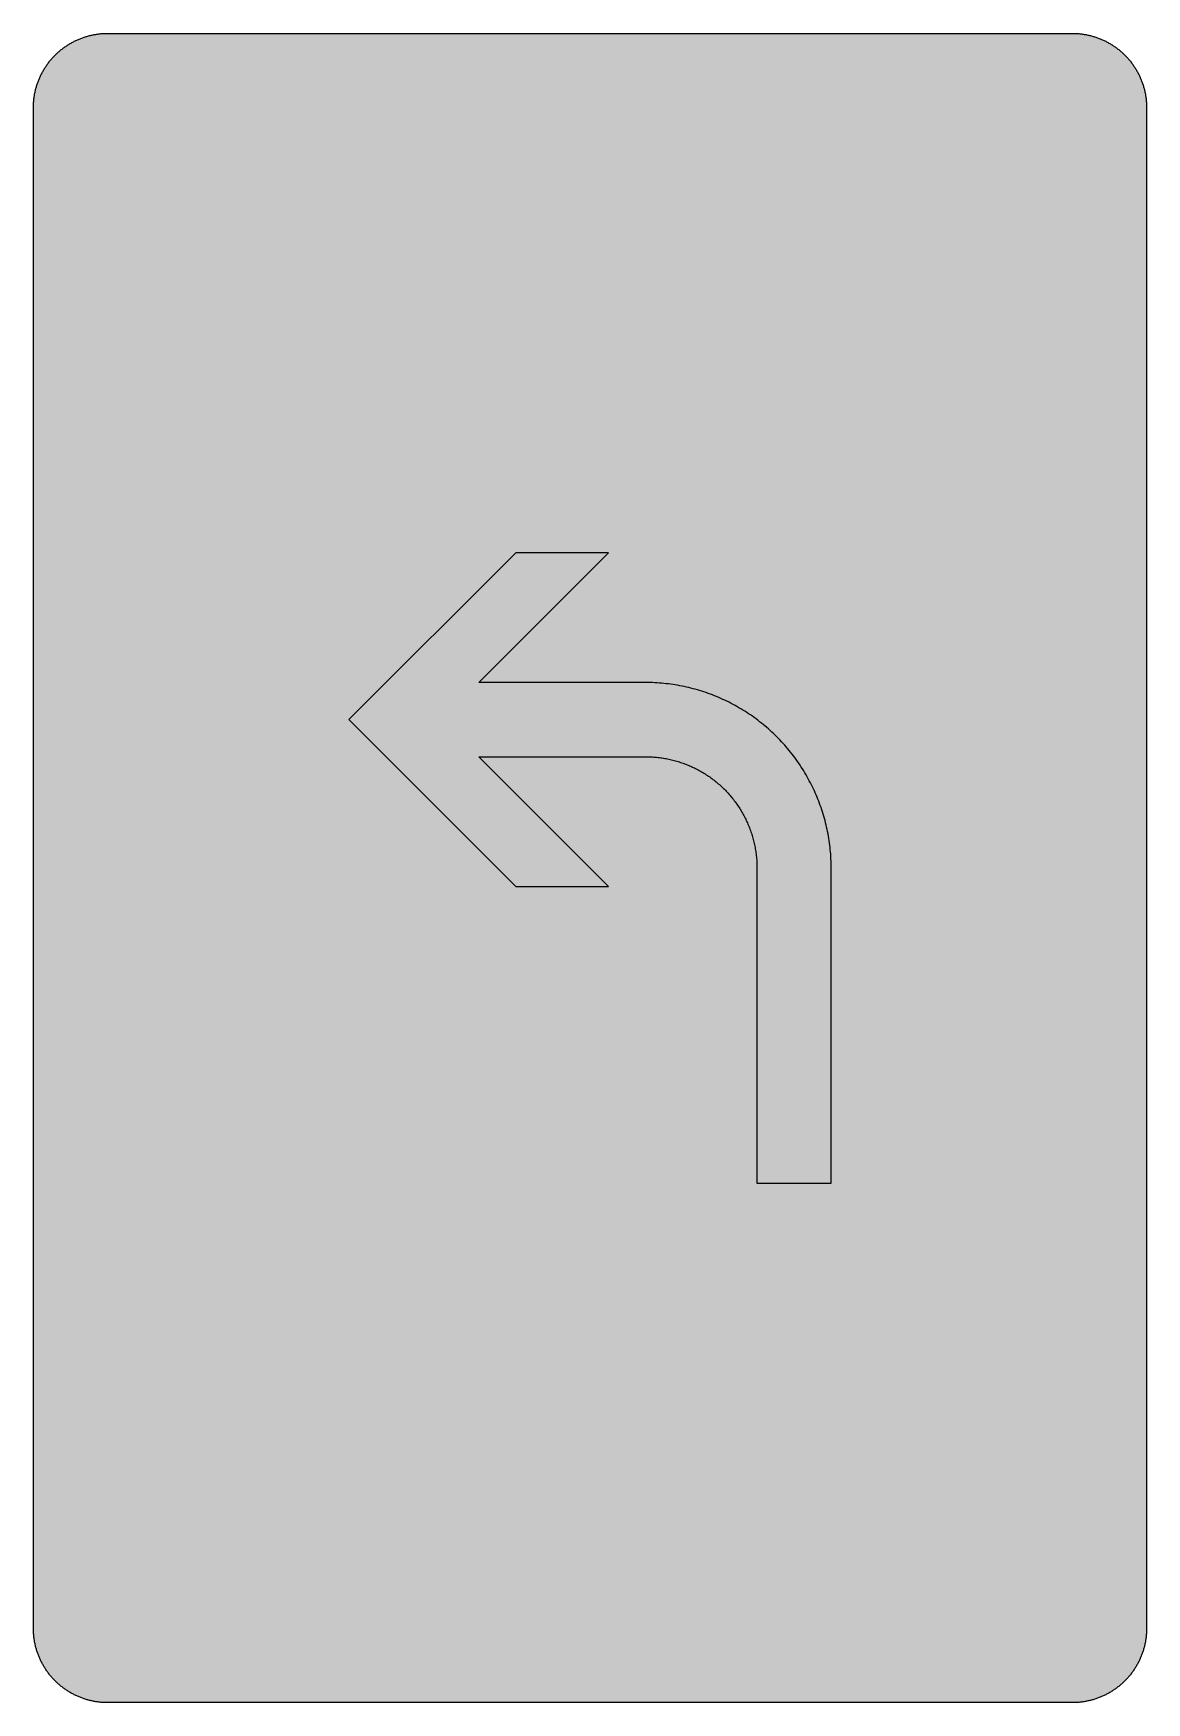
# Model space of a CAD drawing. Header units: millimetres. Extents: x 0 to 212, y 0 to 318.
import ezdxf

# ---------------------------------------------------------------- set-up
doc = ezdxf.new("R2010")
doc.units = ezdxf.units.MM

msp = doc.modelspace()

# ---------------------------------------------------------------- hatches: boundary and pattern name
for color, points in [(40, [(14.1633, 0.0536), (13.9878, 0.0533), (13.8125, 0.0559), (13.6373, 0.061), (13.462, 0.0686), (13.2893, 0.0787), (13.114, 0.0914), (12.9413, 0.1041), (12.7686, 0.1219), (12.5959, 0.1397), (12.4231, 0.16), (12.2504, 0.1829), (12.0777, 0.2057), (11.9075, 0.2337), (11.7373, 0.2616), (11.5672, 0.2921), (11.397, 0.3251), (11.2268, 0.3607), (11.0592, 0.3988), (10.8915, 0.4369), (10.7239, 0.4775), (10.5562, 0.5207), (10.3886, 0.5664), (10.2235, 0.6121), (10.0584, 0.6629), (9.8933, 0.7137), (9.7307, 0.7671), (9.5682, 0.8204), (9.4056, 0.8788), (9.2431, 0.9373), (9.083, 0.9982), (8.923, 1.0617), (8.763, 1.1252), (8.6055, 1.1938), (8.4455, 1.2624), (8.2906, 1.331), (8.1331, 1.4046), (7.9781, 1.4783), (7.8232, 1.5545), (7.6708, 1.6332), (7.5184, 1.7145), (7.366, 1.7958), (7.2161, 1.8796), (7.0663, 1.966), (6.919, 2.0523), (6.7716, 2.1438), (6.6243, 2.2352), (6.4795, 2.3266), (6.3348, 2.4232), (6.19, 2.5197), (6.0477, 2.6187), (5.908, 2.7178), (5.7683, 2.8194), (5.6286, 2.9235), (5.4915, 3.0302), (5.3543, 3.1369), (5.2197, 3.2461), (5.0851, 3.3579), (4.953, 3.4722), (4.8209, 3.5865), (4.6914, 3.7033), (4.5644, 3.8202), (4.4348, 3.9395), (4.3104, 4.0615), (4.1859, 4.1859), (4.0615, 4.3104), (3.9395, 4.4348), (3.8202, 4.5618), (3.7033, 4.6914), (3.5865, 4.8209), (3.4722, 4.953), (3.3579, 5.0851), (3.2487, 5.2197), (3.1369, 5.3543), (3.0302, 5.4915), (2.9235, 5.6286), (2.8194, 5.7683), (2.7178, 5.908), (2.6187, 6.0477), (2.5197, 6.19), (2.4232, 6.3348), (2.3266, 6.477), (2.2352, 6.6243), (2.1438, 6.7691), (2.0523, 6.9164), (1.966, 7.0663), (1.8796, 7.2161), (1.7958, 7.366), (1.7145, 7.5184), (1.6332, 7.6708), (1.5545, 7.8232), (1.4783, 7.9781), (1.4046, 8.1331), (1.331, 8.2906), (1.2598, 8.4455), (1.1913, 8.603), (1.1252, 8.763), (1.0592, 8.923), (0.9982, 9.083), (0.9373, 9.2431), (0.8763, 9.4056), (0.8204, 9.5682), (0.7645, 9.7307), (0.7112, 9.8933), (0.6604, 10.0584), (0.6121, 10.2235), (0.5639, 10.3911), (0.5207, 10.5562), (0.4775, 10.7239), (0.4343, 10.8915), (0.3962, 11.0592), (0.3607, 11.2268), (0.3251, 11.397), (0.2921, 11.5672), (0.2616, 11.7373), (0.2311, 11.9075), (0.2057, 12.0802), (0.1803, 12.2504), (0.1575, 12.4231), (0.1372, 12.5959), (0.1194, 12.7686), (0.1041, 12.9413), (0.0889, 13.1166), (0.0787, 13.2893), (0.0686, 13.4645), (0.061, 13.6373), (0.0559, 13.8125), (0.0508, 13.9878), (0.0508, 14.163), (0.0522, 303.4425), (0.0508, 303.6164), (0.0559, 303.7916), (0.061, 303.9669), (0.0686, 304.1396), (0.0787, 304.3149), (0.0889, 304.4876), (0.1041, 304.6628), (0.1194, 304.8356), (0.1372, 305.0083), (0.1575, 305.181), (0.1803, 305.3537), (0.2057, 305.5239), (0.2311, 305.6966), (0.2616, 305.8668), (0.2921, 306.037), (0.3251, 306.2072), (0.3607, 306.3748), (0.3962, 306.545), (0.4343, 306.7126), (0.4775, 306.8803), (0.5207, 307.0479), (0.5639, 307.213), (0.6121, 307.3781), (0.6604, 307.5432), (0.7112, 307.7083), (0.7645, 307.8734), (0.8204, 308.036), (0.8763, 308.1985), (0.9373, 308.3611), (0.9982, 308.5211), (1.0592, 308.6811), (1.1252, 308.8411), (1.1913, 308.9986), (1.2598, 309.1561), (1.331, 309.3136), (1.4046, 309.4685), (1.4783, 309.626), (1.5545, 309.7784), (1.6332, 309.9333), (1.7145, 310.0857), (1.7958, 310.2356), (1.8796, 310.388), (1.966, 310.5379), (2.0523, 310.6852), (2.1438, 310.8325), (2.2352, 310.9798), (2.3266, 311.1246), (2.4232, 311.2694), (2.5197, 311.4116), (2.6187, 311.5539), (2.7178, 311.6961), (2.8194, 311.8358), (2.9235, 311.9755), (3.0302, 312.1127), (3.1369, 312.2473), (3.2487, 312.3844), (3.3579, 312.5165), (3.4722, 312.6486), (3.5865, 312.7807), (3.7033, 312.9102), (3.8202, 313.0398), (3.9395, 313.1668), (4.0615, 313.2938), (4.1859, 313.4182), (4.3104, 313.5401), (4.4348, 313.6621), (4.5644, 313.784), (4.6914, 313.9008), (4.8209, 314.0177), (4.953, 314.132), (5.0851, 314.2437), (5.2197, 314.3555), (5.3543, 314.4647), (5.4915, 314.5739), (5.6286, 314.6781), (5.7683, 314.7822), (5.908, 314.8838), (6.0477, 314.9854), (6.19, 315.0845), (6.3348, 315.181), (6.4795, 315.275), (6.6243, 315.3689), (6.7716, 315.4604), (6.919, 315.5493), (7.0663, 315.6382), (7.2161, 315.7245), (7.366, 315.8084), (7.5184, 315.8896), (7.6708, 315.9709), (7.8232, 316.0471), (7.9781, 316.1233), (8.1331, 316.1995), (8.2906, 316.2706), (8.4455, 316.3418), (8.6055, 316.4103), (8.763, 316.4789), (8.923, 316.5424), (9.083, 316.6059), (9.2431, 316.6669), (9.4056, 316.7253), (9.5682, 316.7837), (9.7307, 316.8371), (9.8933, 316.8904), (10.0584, 316.9412), (10.2235, 316.992), (10.3886, 317.0377), (10.5562, 317.0834), (10.7239, 317.1266), (10.8915, 317.1673), (11.0592, 317.2079), (11.2268, 317.2435), (11.397, 317.279), (11.5672, 317.312), (11.7373, 317.3425), (11.9075, 317.3705), (12.0777, 317.3984), (12.2504, 317.4213), (12.4231, 317.4441), (12.5959, 317.4644), (12.7686, 317.4822), (12.9413, 317.5), (13.114, 317.5127), (13.2893, 317.5254), (13.462, 317.5356), (13.6373, 317.5432), (13.8125, 317.5483), (13.9878, 317.5508), (14.163, 317.5533), (197.6078, 317.5536), (197.7822, 317.5508), (197.9574, 317.5483), (198.1327, 317.5432), (198.3054, 317.5356), (198.4807, 317.5254), (198.6534, 317.5127), (198.8287, 317.5), (199.0014, 317.4822), (199.1741, 317.4644), (199.3468, 317.4441), (199.5195, 317.4213), (199.6897, 317.3984), (199.8624, 317.3705), (200.0326, 317.3425), (200.2028, 317.312), (200.373, 317.279), (200.5432, 317.2435), (200.7108, 317.2079), (200.8784, 317.1673), (201.0461, 317.1266), (201.2137, 317.0834), (201.3788, 317.0377), (201.5465, 316.992), (201.7116, 316.9412), (201.8767, 316.8904), (202.0392, 316.8371), (202.2018, 316.7837), (202.3643, 316.7253), (202.5269, 316.6669), (202.6869, 316.6059), (202.8469, 316.5424), (203.007, 316.4789), (203.167, 316.4103), (203.3245, 316.3418), (203.4794, 316.2706), (203.6369, 316.1995), (203.7918, 316.1233), (203.9468, 316.0471), (204.0992, 315.9709), (204.2516, 315.8896), (204.404, 315.8084), (204.5538, 315.7245), (204.7037, 315.6382), (204.8535, 315.5493), (205.0009, 315.4604), (205.1456, 315.3689), (205.293, 315.275), (205.4352, 315.181), (205.58, 315.0845), (205.7222, 314.9854), (205.8619, 314.8838), (206.0016, 314.7822), (206.1413, 314.6781), (206.2785, 314.5739), (206.4156, 314.4647), (206.5503, 314.3555), (206.6849, 314.2437), (206.817, 314.132), (206.949, 314.0177), (207.0786, 313.9008), (207.2081, 313.784), (207.3351, 313.6621), (207.4596, 313.5401), (207.584, 313.4182), (207.7085, 313.2938), (207.8304, 313.1668), (207.9498, 313.0398), (208.0666, 312.9102), (208.1835, 312.7807), (208.2978, 312.6486), (208.4121, 312.5165), (208.5238, 312.3844), (208.6331, 312.2473), (208.7397, 312.1127), (208.8464, 311.9755), (208.9506, 311.8358), (209.0522, 311.6961), (209.1512, 311.5539), (209.2503, 311.4116), (209.3468, 311.2694), (209.4433, 311.1246), (209.5348, 310.9798), (209.6262, 310.8325), (209.7176, 310.6852), (209.804, 310.5379), (209.8904, 310.388), (209.9742, 310.2356), (210.0555, 310.0857), (210.1367, 309.9333), (210.2155, 309.7784), (210.2917, 309.626), (210.3653, 309.4685), (210.439, 309.3136), (210.5076, 309.1561), (210.5762, 308.9986), (210.6447, 308.8411), (210.7082, 308.6811), (210.7717, 308.5211), (210.8327, 308.3611), (210.8911, 308.1985), (210.9495, 308.036), (211.0029, 307.8734), (211.0562, 307.7083), (211.107, 307.5432), (211.1578, 307.3781), (211.2035, 307.213), (211.2493, 307.0479), (211.2924, 306.8803), (211.3331, 306.7126), (211.3712, 306.545), (211.4093, 306.3748), (211.4448, 306.2072), (211.4779, 306.037), (211.5083, 305.8668), (211.5363, 305.6966), (211.5642, 305.5239), (211.5871, 305.3537), (211.6099, 305.181), (211.6303, 305.0083), (211.648, 304.8356), (211.6658, 304.6628), (211.6785, 304.4876), (211.6912, 304.3149), (211.7014, 304.1396), (211.709, 303.9669), (211.7141, 303.7916), (211.7166, 303.6164), (211.7166, 303.4411), (211.7189, 14.1647), (211.7166, 13.9878), (211.7141, 13.8125), (211.709, 13.6373), (211.7014, 13.4645), (211.6912, 13.2893), (211.6785, 13.1166), (211.6658, 12.9413), (211.648, 12.7686), (211.6303, 12.5959), (211.6099, 12.4231), (211.5871, 12.2504), (211.5642, 12.0802), (211.5363, 11.9075), (211.5083, 11.7373), (211.4779, 11.5672), (211.4448, 11.397), (211.4093, 11.2268), (211.3712, 11.0592), (211.3331, 10.8915), (211.2924, 10.7239), (211.2493, 10.5562), (211.2035, 10.3911), (211.1578, 10.2235), (211.107, 10.0584), (211.0562, 9.8933), (211.0029, 9.7307), (210.9495, 9.5682), (210.8911, 9.4056), (210.8327, 9.2431), (210.7717, 9.083), (210.7082, 8.923), (210.6447, 8.763), (210.5762, 8.603), (210.5076, 8.4455), (210.439, 8.2906), (210.3653, 8.1331), (210.2917, 7.9781), (210.2155, 7.8232), (210.1367, 7.6708), (210.0555, 7.5184), (209.9742, 7.366), (209.8904, 7.2161), (209.804, 7.0663), (209.7176, 6.9164), (209.6262, 6.7691), (209.5348, 6.6243), (209.4433, 6.477), (209.3468, 6.3348), (209.2503, 6.19), (209.1512, 6.0477), (209.0522, 5.908), (208.9506, 5.7683), (208.8464, 5.6286), (208.7397, 5.4915), (208.6331, 5.3543), (208.5238, 5.2197), (208.4121, 5.0851), (208.2978, 4.953), (208.1835, 4.8209), (208.0666, 4.6914), (207.9498, 4.5618), (207.8304, 4.4348), (207.7085, 4.3104), (207.584, 4.1859), (207.4596, 4.0615), (207.3351, 3.9395), (207.2081, 3.8202), (207.0786, 3.7033), (206.949, 3.5865), (206.817, 3.4722), (206.6849, 3.3579), (206.5503, 3.2461), (206.4156, 3.1369), (206.2785, 3.0302), (206.1413, 2.9235), (206.0016, 2.8194), (205.8619, 2.7178), (205.7222, 2.6187), (205.58, 2.5197), (205.4352, 2.4232), (205.293, 2.3266), (205.1456, 2.2352), (205.0009, 2.1438), (204.8535, 2.0523), (204.7037, 1.966), (204.5538, 1.8796), (204.404, 1.7958), (204.2516, 1.7145), (204.0992, 1.6332), (203.9468, 1.5545), (203.7918, 1.4783), (203.6369, 1.4046), (203.4794, 1.331), (203.3245, 1.2624), (203.167, 1.1938), (203.007, 1.1252), (202.8469, 1.0617), (202.6869, 0.9982), (202.5269, 0.9373), (202.3643, 0.8788), (202.2018, 0.8204), (202.0392, 0.7671), (201.8767, 0.7137), (201.7116, 0.6629), (201.5465, 0.6121), (201.3788, 0.5664), (201.2137, 0.5207), (201.0461, 0.4775), (200.8784, 0.4369), (200.7108, 0.3988), (200.5432, 0.3607), (200.373, 0.3251), (200.2028, 0.2921), (200.0326, 0.2616), (199.8624, 0.2337), (199.6897, 0.2057), (199.5195, 0.1829), (199.3468, 0.16), (199.1741, 0.1397), (199.0014, 0.1219), (198.8287, 0.1041), (198.6534, 0.0914), (198.4807, 0.0787), (198.3054, 0.0686), (198.1327, 0.061), (197.9574, 0.0559), (197.7822, 0.0533), (197.6069, 0.0533)]), (59, [(151.7467, 98.8314), (151.7467, 158.8036), (151.7421, 159.2402), (151.7345, 159.6771), (151.7218, 160.114), (151.7015, 160.5509), (151.6786, 160.9877), (151.6482, 161.4221), (151.6126, 161.8564), (151.572, 162.2882), (151.5262, 162.72), (151.4754, 163.1518), (151.4196, 163.5811), (151.3586, 164.0103), (151.2926, 164.4396), (151.2214, 164.8663), (151.1427, 165.293), (151.0614, 165.7172), (150.9751, 166.1389), (150.8811, 166.5605), (150.7846, 166.9821), (150.6804, 167.4012), (150.5737, 167.8178), (150.462, 168.2344), (150.3426, 168.6484), (150.2207, 169.0624), (150.0937, 169.4739), (149.9591, 169.8828), (149.8219, 170.2918), (149.6797, 170.6956), (149.5323, 171.102), (149.3799, 171.5033), (149.2225, 171.9047), (149.0599, 172.3034), (148.8923, 172.6997), (148.7221, 173.0934), (148.5443, 173.4845), (148.3639, 173.8757), (148.176, 174.2643), (147.9855, 174.6504), (147.7899, 175.0339), (147.5892, 175.4149), (147.3835, 175.7934), (147.1752, 176.1693), (146.9593, 176.5427), (146.7409, 176.9135), (146.5174, 177.2844), (146.2888, 177.6501), (146.0551, 178.0134), (145.8189, 178.374), (145.5776, 178.7322), (145.3286, 179.0878), (145.0797, 179.4408), (144.8232, 179.7914), (144.5641, 180.1368), (144.2974, 180.4822), (144.0307, 180.8226), (143.7564, 181.1604), (143.4795, 181.4957), (143.1976, 181.8259), (142.9106, 182.1536), (142.6185, 182.4787), (142.3238, 182.8013), (142.0241, 183.1213), (141.7218, 183.4363), (141.412, 183.7461), (141.1021, 184.056), (140.7846, 184.3583), (140.4671, 184.658), (140.1445, 184.9526), (139.8194, 185.2447), (139.4917, 185.5318), (139.159, 185.8137), (138.8262, 186.0906), (138.4884, 186.3649), (138.1455, 186.6316), (137.8026, 186.8983), (137.4546, 187.1574), (137.1067, 187.4139), (136.7536, 187.6628), (136.398, 187.9092), (136.0399, 188.153), (135.6792, 188.3893), (135.316, 188.6229), (134.9502, 188.8515), (134.5794, 189.0751), (134.2085, 189.2935), (133.8351, 189.5094), (133.4592, 189.7177), (133.0808, 189.9234), (132.6998, 190.1241), (132.3162, 190.3197), (131.9301, 190.5102), (131.5415, 190.6981), (131.1504, 190.8785), (130.7592, 191.0563), (130.3655, 191.2264), (129.9693, 191.3941), (129.5705, 191.5566), (129.1692, 191.7141), (128.7678, 191.8665), (128.3614, 192.0138), (127.9576, 192.1561), (127.5486, 192.2932), (127.1397, 192.4279), (126.7282, 192.5549), (126.3142, 192.6768), (125.9002, 192.7962), (125.4836, 192.9079), (125.0671, 193.0146), (124.648, 193.1187), (124.2263, 193.2153), (123.8047, 193.3092), (123.383, 193.3956), (122.9589, 193.4769), (122.5321, 193.5556), (122.1054, 193.6267), (121.6762, 193.6928), (121.2494, 193.7537), (120.8176, 193.8122), (120.3858, 193.863), (119.954, 193.9087), (119.5222, 193.9468), (119.0879, 193.9823), (118.6536, 194.0128), (118.2167, 194.0357), (117.7798, 194.056), (117.3429, 194.0687), (116.906, 194.0763), (116.4666, 194.0789), (84.7189, 194.0814), (109.4133, 218.7758), (91.7744, 218.7758), (60.0244, 187.0258), (91.7744, 155.2758), (109.4133, 155.2758), (84.7189, 179.9703), (116.4689, 179.9703), (116.7308, 179.9666), (116.9924, 179.9615), (117.2566, 179.9539), (117.5182, 179.9438), (117.7798, 179.9285), (118.0389, 179.9107), (118.3005, 179.8904), (118.5596, 179.865), (118.8187, 179.8371), (119.0777, 179.8066), (119.3368, 179.7736), (119.5934, 179.738), (119.8499, 179.6974), (120.1064, 179.6542), (120.363, 179.6085), (120.617, 179.5577), (120.871, 179.5069), (121.125, 179.451), (121.3764, 179.3926), (121.6279, 179.3316), (121.8768, 179.2656), (122.1283, 179.197), (122.3772, 179.1284), (122.6236, 179.0548), (122.87, 178.976), (123.1163, 178.8973), (123.3602, 178.8135), (123.604, 178.7296), (123.8479, 178.6407), (124.0892, 178.5493), (124.3305, 178.4553), (124.5692, 178.3563), (124.8054, 178.2572), (125.0442, 178.1531), (125.2779, 178.0489), (125.5116, 177.9397), (125.7452, 177.8279), (125.9764, 177.7136), (126.2075, 177.5943), (126.4361, 177.4749), (126.6622, 177.3504), (126.8882, 177.226), (127.1143, 177.0964), (127.3353, 176.9643), (127.5563, 176.8323), (127.7772, 176.6951), (127.9957, 176.5554), (128.2116, 176.4132), (128.4275, 176.2658), (128.6408, 176.1185), (128.8517, 175.9687), (129.0625, 175.8137), (129.2708, 175.6588), (129.4765, 175.5013), (129.6797, 175.3387), (129.8829, 175.1736), (130.0836, 175.0085), (130.2842, 174.8384), (130.4798, 174.6682), (130.6754, 174.4929), (130.8684, 174.3151), (131.0589, 174.1348), (131.2494, 173.9544), (131.4348, 173.769), (131.6203, 173.5811), (131.8031, 173.3931), (131.9835, 173.2026), (132.1587, 173.007), (132.334, 172.814), (132.5067, 172.6159), (132.6744, 172.4177), (132.842, 172.2171), (133.0046, 172.0139), (133.1671, 171.8081), (133.3246, 171.6024), (133.4821, 171.3941), (133.6345, 171.1858), (133.7869, 170.9725), (133.9342, 170.7591), (134.079, 170.5458), (134.2212, 170.3273), (134.3609, 170.1089), (134.4981, 169.8904), (134.6327, 169.6695), (134.7648, 169.4459), (134.8918, 169.2224), (135.0188, 168.9964), (135.1407, 168.7678), (135.2626, 168.5392), (135.3795, 168.3106), (135.4938, 168.0794), (135.6055, 167.8457), (135.7147, 167.6121), (135.8189, 167.3758), (135.923, 167.1396), (136.0246, 166.9009), (136.1211, 166.6621), (136.2151, 166.4233), (136.3066, 166.182), (136.3955, 165.9382), (136.4818, 165.6944), (136.5631, 165.4505), (136.6418, 165.2041), (136.7206, 164.9578), (136.7942, 164.7088), (136.8628, 164.4599), (136.9314, 164.211), (136.9949, 163.9621), (137.0584, 163.7106), (137.1168, 163.4566), (137.1727, 163.2052), (137.2235, 162.9512), (137.2743, 162.6946), (137.32, 162.4406), (137.3632, 162.1841), (137.4013, 161.9275), (137.4394, 161.671), (137.4724, 161.4119), (137.5029, 161.1528), (137.5308, 160.8938), (137.5537, 160.6347), (137.5766, 160.3731), (137.5943, 160.114), (137.607, 159.8524), (137.6197, 159.5907), (137.6274, 159.3266), (137.6324, 159.065), (137.635, 158.8033), (137.6355, 98.8314)])]:
    msp.add_hatch(color=color).paths.add_polyline_path(points)
h = msp.add_hatch(color=59)
h.paths.add_polyline_path([(14.1633, 3.5814), (13.8887, 3.5839), (13.6169, 3.5941), (13.3477, 3.6119), (13.081, 3.6347), (12.8143, 3.6652), (12.5501, 3.7008), (12.2885, 3.7465), (12.0294, 3.7948), (11.7729, 3.8506), (11.5164, 3.9141), (11.2649, 3.9827), (11.016, 4.0564), (10.7671, 4.1351), (10.5232, 4.2215), (10.2819, 4.3129), (10.0432, 4.412), (9.8069, 4.5161), (9.5733, 4.6228), (9.3447, 4.7371), (9.1186, 4.8565), (8.8951, 4.9809), (8.6741, 5.113), (8.4582, 5.2476), (8.2448, 5.3873), (8.0366, 5.5321), (7.8308, 5.682), (7.6276, 5.8369), (7.4295, 5.9969), (7.2365, 6.1595), (7.046, 6.3297), (6.8605, 6.5024), (6.6777, 6.6802), (6.5024, 6.8605), (6.3271, 7.046), (6.1595, 7.2365), (5.9969, 7.432), (5.8369, 7.6302), (5.682, 7.8308), (5.5321, 8.0366), (5.3873, 8.2448), (5.2451, 8.4582), (5.1105, 8.6741), (4.9809, 8.8951), (4.8565, 9.1186), (4.7371, 9.3447), (4.6228, 9.5758), (4.5136, 9.8069), (4.4094, 10.0432), (4.3129, 10.2819), (4.2215, 10.5232), (4.1351, 10.7696), (4.0538, 11.016), (3.9802, 11.2649), (3.9116, 11.5189), (3.8506, 11.7729), (3.7948, 12.0294), (3.744, 12.2911), (3.7008, 12.5527), (3.6627, 12.8143), (3.6322, 13.081), (3.6093, 13.3502), (3.5916, 13.6195), (3.5814, 13.8913), (3.5789, 14.163), (3.58, 303.4425), (3.5814, 303.7154), (3.5916, 303.9847), (3.6093, 304.2564), (3.6322, 304.5231), (3.6627, 304.7898), (3.7008, 305.054), (3.744, 305.3156), (3.7948, 305.5747), (3.8506, 305.8312), (3.9116, 306.0852), (3.9802, 306.3392), (4.0538, 306.5882), (4.1351, 306.8345), (4.2215, 307.0809), (4.3129, 307.3222), (4.4094, 307.561), (4.5136, 307.7972), (4.6228, 308.0283), (4.7371, 308.2595), (4.8565, 308.4855), (4.9809, 308.7091), (5.1105, 308.9275), (5.2451, 309.1459), (5.3873, 309.3593), (5.5321, 309.5676), (5.682, 309.7733), (5.8369, 309.974), (5.9969, 310.1721), (6.1595, 310.3677), (6.3271, 310.5556), (6.5024, 310.7436), (6.6777, 310.9239), (6.8605, 311.1017), (7.046, 311.2745), (7.2365, 311.4446), (7.4295, 311.6072), (7.6276, 311.7672), (7.8308, 311.9222), (8.0366, 312.072), (8.2448, 312.2168), (8.4582, 312.3565), (8.6741, 312.4911), (8.8951, 312.6232), (9.1186, 312.7477), (9.3447, 312.867), (9.5733, 312.9813), (9.8069, 313.0906), (10.0432, 313.1922), (10.2819, 313.2912), (10.5232, 313.3827), (10.7671, 313.469), (11.016, 313.5478), (11.2649, 313.624), (11.5164, 313.6925), (11.7729, 313.7535), (12.0294, 313.8094), (12.2885, 313.8602), (12.5501, 313.9034), (12.8143, 313.9389), (13.081, 313.9694), (13.3477, 313.9948), (13.6169, 314.01), (13.8887, 314.0202), (14.163, 314.0253), (197.6078, 314.0258), (197.8787, 314.0202), (198.1505, 314.01), (198.4197, 313.9948), (198.689, 313.9694), (198.9557, 313.9389), (199.2173, 313.9034), (199.4789, 313.8602), (199.7405, 313.8094), (199.9971, 313.7535), (200.2511, 313.6925), (200.5051, 313.624), (200.754, 313.5478), (201.0004, 313.469), (201.2467, 313.3827), (201.488, 313.2912), (201.7268, 313.1922), (201.963, 313.0906), (202.1942, 312.9813), (202.4253, 312.867), (202.6514, 312.7477), (202.8749, 312.6232), (203.0959, 312.4911), (203.3118, 312.3565), (203.5251, 312.2168), (203.7334, 312.072), (203.9391, 311.9222), (204.1398, 311.7672), (204.3379, 311.6072), (204.5335, 311.4446), (204.724, 311.2745), (204.9094, 311.1017), (205.0898, 310.9239), (205.2676, 310.7436), (205.4403, 310.5556), (205.6105, 310.3677), (205.773, 310.1721), (205.933, 309.974), (206.088, 309.7733), (206.2378, 309.5676), (206.3826, 309.3593), (206.5223, 309.1459), (206.6569, 308.9275), (206.789, 308.7091), (206.9135, 308.4855), (207.0329, 308.2595), (207.1472, 308.0283), (207.2538, 307.7972), (207.358, 307.561), (207.457, 307.3222), (207.5485, 307.0809), (207.6348, 306.8345), (207.7136, 306.5882), (207.7872, 306.3392), (207.8558, 306.0852), (207.9193, 305.8312), (207.9752, 305.5747), (208.0235, 305.3156), (208.0692, 305.054), (208.1047, 304.7898), (208.1352, 304.5231), (208.1581, 304.2564), (208.1759, 303.9847), (208.186, 303.7154), (208.1911, 303.4411), (208.1911, 14.1647), (208.186, 13.8913), (208.1759, 13.6195), (208.1581, 13.3502), (208.1352, 13.081), (208.1047, 12.8143), (208.0692, 12.5527), (208.0235, 12.2911), (207.9752, 12.0294), (207.9193, 11.7729), (207.8558, 11.5189), (207.7872, 11.2649), (207.7136, 11.016), (207.6348, 10.7696), (207.5485, 10.5232), (207.457, 10.2819), (207.358, 10.0432), (207.2538, 9.8069), (207.1472, 9.5758), (207.0329, 9.3447), (206.9135, 9.1186), (206.789, 8.8951), (206.6569, 8.6741), (206.5223, 8.4582), (206.3826, 8.2448), (206.2378, 8.0366), (206.088, 7.8308), (205.933, 7.6302), (205.773, 7.432), (205.6105, 7.2365), (205.4403, 7.046), (205.2676, 6.8605), (205.0898, 6.6802), (204.9094, 6.5024), (204.724, 6.3297), (204.5335, 6.1595), (204.3379, 5.9969), (204.1398, 5.8369), (203.9391, 5.682), (203.7334, 5.5321), (203.5251, 5.3873), (203.3118, 5.2476), (203.0959, 5.113), (202.8749, 4.9809), (202.6514, 4.8565), (202.4253, 4.7371), (202.1942, 4.6228), (201.963, 4.5161), (201.7268, 4.412), (201.488, 4.3129), (201.2467, 4.2215), (201.0004, 4.1351), (200.754, 4.0564), (200.5051, 3.9827), (200.2511, 3.9141), (199.9971, 3.8506), (199.7405, 3.7948), (199.4789, 3.7465), (199.2173, 3.7008), (198.9557, 3.6652), (198.689, 3.6347), (198.4197, 3.6119), (198.1505, 3.5941), (197.8787, 3.5839), (197.6069, 3.5789)])
h.paths.add_polyline_path([(14.1633, 8.8731), (14.0259, 8.8748), (13.8887, 8.8798), (13.7541, 8.8875), (13.622, 8.9002), (13.4874, 8.9154), (13.3553, 8.9332), (13.2258, 8.9535), (13.0962, 8.9789), (12.9667, 9.0068), (12.8397, 9.0373), (12.7127, 9.0729), (12.5882, 9.1084), (12.4663, 9.1491), (12.3419, 9.1923), (12.2225, 9.238), (12.1031, 9.2888), (11.9837, 9.3396), (11.8694, 9.3929), (11.7526, 9.4513), (11.6408, 9.5098), (11.5291, 9.5733), (11.4198, 9.6368), (11.3106, 9.7053), (11.2039, 9.7765), (11.0998, 9.8476), (10.9957, 9.9238), (10.8966, 10), (10.7975, 10.0787), (10.6985, 10.1625), (10.6045, 10.2464), (10.5105, 10.3327), (10.4216, 10.4216), (10.3327, 10.5131), (10.2464, 10.6045), (10.16, 10.701), (10.0787, 10.7975), (10, 10.8966), (9.9212, 10.9982), (9.8476, 11.0998), (9.7739, 11.2039), (9.7053, 11.3106), (9.6368, 11.4198), (9.5707, 11.5291), (9.5098, 11.6408), (9.4488, 11.7551), (9.3929, 11.8694), (9.337, 11.9863), (9.2862, 12.1031), (9.238, 12.2225), (9.1923, 12.3444), (9.1491, 12.4663), (9.1084, 12.5908), (9.0703, 12.7152), (9.0373, 12.8397), (9.0068, 12.9692), (8.9789, 13.0962), (8.9535, 13.2258), (8.9306, 13.3579), (8.9129, 13.4899), (8.8976, 13.622), (8.8849, 13.7566), (8.8773, 13.8913), (8.8722, 14.0259), (8.8697, 14.163), (8.8717, 303.4425), (8.8722, 303.5783), (8.8773, 303.7129), (8.8849, 303.8475), (8.8976, 303.9821), (8.9129, 304.1142), (8.9306, 304.2463), (8.9535, 304.3784), (8.9789, 304.5079), (9.0068, 304.6349), (9.0373, 304.7644), (9.0703, 304.8889), (9.1084, 305.0134), (9.1491, 305.1378), (9.1923, 305.2597), (9.238, 305.3817), (9.2862, 305.501), (9.337, 305.6179), (9.3929, 305.7347), (9.4488, 305.849), (9.5098, 305.9633), (9.5707, 306.0751), (9.6368, 306.1843), (9.7053, 306.2935), (9.7739, 306.4002), (9.8476, 306.5043), (9.9212, 306.6059), (10, 306.7075), (10.0787, 306.8066), (10.16, 306.9031), (10.2464, 306.9996), (10.3327, 307.0911), (10.4216, 307.1825), (10.5105, 307.2714), (10.6045, 307.3578), (10.6985, 307.4416), (10.7975, 307.5254), (10.8966, 307.6042), (10.9957, 307.6804), (11.0998, 307.7566), (11.2039, 307.8277), (11.3106, 307.8988), (11.4198, 307.9674), (11.5291, 308.0309), (11.6408, 308.0944), (11.7526, 308.1528), (11.8694, 308.2112), (11.9837, 308.2646), (12.1031, 308.3179), (12.2225, 308.3662), (12.3419, 308.4119), (12.4663, 308.4551), (12.5882, 308.4957), (12.7127, 308.5313), (12.8397, 308.5668), (12.9667, 308.5973), (13.0962, 308.6252), (13.2258, 308.6506), (13.3553, 308.671), (13.4874, 308.6913), (13.622, 308.7065), (13.7541, 308.7167), (13.8887, 308.7268), (14.0259, 308.7319), (14.163, 308.7319), (197.6078, 308.7342), (197.7441, 308.7319), (197.8787, 308.7268), (198.0133, 308.7167), (198.1479, 308.7065), (198.28, 308.6913), (198.4121, 308.671), (198.5442, 308.6506), (198.6737, 308.6252), (198.8007, 308.5973), (198.9303, 308.5668), (199.0547, 308.5313), (199.1792, 308.4957), (199.3036, 308.4551), (199.4256, 308.4119), (199.5475, 308.3662), (199.6669, 308.3179), (199.7837, 308.2646), (199.9005, 308.2112), (200.0148, 308.1528), (200.1291, 308.0944), (200.2409, 308.0309), (200.3501, 307.9674), (200.4593, 307.8988), (200.566, 307.8277), (200.6702, 307.7566), (200.7718, 307.6804), (200.8734, 307.6042), (200.9724, 307.5254), (201.0689, 307.4416), (201.1655, 307.3578), (201.2569, 307.2714), (201.3483, 307.1825), (201.4372, 307.0911), (201.5236, 306.9996), (201.6074, 306.9031), (201.6912, 306.8066), (201.77, 306.7075), (201.8462, 306.6059), (201.9224, 306.5043), (201.9935, 306.4002), (202.0646, 306.2935), (202.1332, 306.1843), (202.1967, 306.0751), (202.2602, 305.9633), (202.3186, 305.849), (202.377, 305.7347), (202.4304, 305.6179), (202.4812, 305.501), (202.532, 305.3817), (202.5777, 305.2597), (202.6209, 305.1378), (202.6615, 305.0134), (202.6971, 304.8889), (202.7326, 304.7644), (202.7631, 304.6349), (202.7911, 304.5079), (202.8165, 304.3784), (202.8368, 304.2463), (202.8546, 304.1142), (202.8698, 303.9821), (202.8825, 303.8475), (202.8901, 303.7129), (202.8952, 303.5783), (202.8977, 303.4411), (202.8994, 14.1647), (202.8952, 14.0259), (202.8901, 13.8913), (202.8825, 13.7566), (202.8698, 13.622), (202.8546, 13.4899), (202.8368, 13.3579), (202.8165, 13.2258), (202.7911, 13.0962), (202.7631, 12.9692), (202.7326, 12.8397), (202.6971, 12.7152), (202.6615, 12.5908), (202.6209, 12.4663), (202.5777, 12.3444), (202.532, 12.2225), (202.4812, 12.1031), (202.4304, 11.9863), (202.377, 11.8694), (202.3186, 11.7551), (202.2602, 11.6408), (202.1967, 11.5291), (202.1332, 11.4198), (202.0646, 11.3106), (201.9935, 11.2039), (201.9224, 11.0998), (201.8462, 10.9982), (201.77, 10.8966), (201.6912, 10.7975), (201.6074, 10.701), (201.5236, 10.6045), (201.4372, 10.5131), (201.3483, 10.4216), (201.2569, 10.3327), (201.1655, 10.2464), (201.0689, 10.1625), (200.9724, 10.0787), (200.8734, 10), (200.7718, 9.9238), (200.6702, 9.8476), (200.566, 9.7765), (200.4593, 9.7053), (200.3501, 9.6368), (200.2409, 9.5733), (200.1291, 9.5098), (200.0148, 9.4513), (199.9005, 9.3929), (199.7837, 9.3396), (199.6669, 9.2888), (199.5475, 9.238), (199.4256, 9.1923), (199.3036, 9.1491), (199.1792, 9.1084), (199.0547, 9.0729), (198.9303, 9.0373), (198.8007, 9.0068), (198.6737, 8.9789), (198.5442, 8.9535), (198.4121, 8.9332), (198.28, 8.9154), (198.1479, 8.9002), (198.0133, 8.8875), (197.8787, 8.8798), (197.7441, 8.8748), (197.6069, 8.8722)], flags=16)

# ---------------------------------------------------------------- linework, layer by layer
at = {"color": 40}
msp.add_lwpolyline([(14.1633, 0.0536), (13.9878, 0.0533), (13.8125, 0.0559), (13.6373, 0.061), (13.462, 0.0686), (13.2893, 0.0787), (13.114, 0.0914), (12.9413, 0.1041), (12.7686, 0.1219), (12.5959, 0.1397), (12.4231, 0.16), (12.2504, 0.1829), (12.0777, 0.2057), (11.9075, 0.2337), (11.7373, 0.2616), (11.5672, 0.2921), (11.397, 0.3251), (11.2268, 0.3607), (11.0592, 0.3988), (10.8915, 0.4369), (10.7239, 0.4775), (10.5562, 0.5207), (10.3886, 0.5664), (10.2235, 0.6121), (10.0584, 0.6629), (9.8933, 0.7137), (9.7307, 0.7671), (9.5682, 0.8204), (9.4056, 0.8788), (9.2431, 0.9373), (9.083, 0.9982), (8.923, 1.0617), (8.763, 1.1252), (8.6055, 1.1938), (8.4455, 1.2624), (8.2906, 1.331), (8.1331, 1.4046), (7.9781, 1.4783), (7.8232, 1.5545), (7.6708, 1.6332), (7.5184, 1.7145), (7.366, 1.7958), (7.2161, 1.8796), (7.0663, 1.966), (6.919, 2.0523), (6.7716, 2.1438), (6.6243, 2.2352), (6.4795, 2.3266), (6.3348, 2.4232), (6.19, 2.5197), (6.0477, 2.6187), (5.908, 2.7178), (5.7683, 2.8194), (5.6286, 2.9235), (5.4915, 3.0302), (5.3543, 3.1369), (5.2197, 3.2461), (5.0851, 3.3579), (4.953, 3.4722), (4.8209, 3.5865), (4.6914, 3.7033), (4.5644, 3.8202), (4.4348, 3.9395), (4.3104, 4.0615), (4.1859, 4.1859), (4.0615, 4.3104), (3.9395, 4.4348), (3.8202, 4.5618), (3.7033, 4.6914), (3.5865, 4.8209), (3.4722, 4.953), (3.3579, 5.0851), (3.2487, 5.2197), (3.1369, 5.3543), (3.0302, 5.4915), (2.9235, 5.6286), (2.8194, 5.7683), (2.7178, 5.908), (2.6187, 6.0477), (2.5197, 6.19), (2.4232, 6.3348), (2.3266, 6.477), (2.2352, 6.6243), (2.1438, 6.7691), (2.0523, 6.9164), (1.966, 7.0663), (1.8796, 7.2161), (1.7958, 7.366), (1.7145, 7.5184), (1.6332, 7.6708), (1.5545, 7.8232), (1.4783, 7.9781), (1.4046, 8.1331), (1.331, 8.2906), (1.2598, 8.4455), (1.1913, 8.603), (1.1252, 8.763), (1.0592, 8.923), (0.9982, 9.083), (0.9373, 9.2431), (0.8763, 9.4056), (0.8204, 9.5682), (0.7645, 9.7307), (0.7112, 9.8933), (0.6604, 10.0584), (0.6121, 10.2235), (0.5639, 10.3911), (0.5207, 10.5562), (0.4775, 10.7239), (0.4343, 10.8915), (0.3962, 11.0592), (0.3607, 11.2268), (0.3251, 11.397), (0.2921, 11.5672), (0.2616, 11.7373), (0.2311, 11.9075), (0.2057, 12.0802), (0.1803, 12.2504), (0.1575, 12.4231), (0.1372, 12.5959), (0.1194, 12.7686), (0.1041, 12.9413), (0.0889, 13.1166), (0.0787, 13.2893), (0.0686, 13.4645), (0.061, 13.6373), (0.0559, 13.8125), (0.0508, 13.9878), (0.0508, 14.163), (0.0522, 303.4425), (0.0508, 303.6164), (0.0559, 303.7916), (0.061, 303.9669), (0.0686, 304.1396), (0.0787, 304.3149), (0.0889, 304.4876), (0.1041, 304.6628), (0.1194, 304.8356), (0.1372, 305.0083), (0.1575, 305.181), (0.1803, 305.3537), (0.2057, 305.5239), (0.2311, 305.6966), (0.2616, 305.8668), (0.2921, 306.037), (0.3251, 306.2072), (0.3607, 306.3748), (0.3962, 306.545), (0.4343, 306.7126), (0.4775, 306.8803), (0.5207, 307.0479), (0.5639, 307.213), (0.6121, 307.3781), (0.6604, 307.5432), (0.7112, 307.7083), (0.7645, 307.8734), (0.8204, 308.036), (0.8763, 308.1985), (0.9373, 308.3611), (0.9982, 308.5211), (1.0592, 308.6811), (1.1252, 308.8411), (1.1913, 308.9986), (1.2598, 309.1561), (1.331, 309.3136), (1.4046, 309.4685), (1.4783, 309.626), (1.5545, 309.7784), (1.6332, 309.9333), (1.7145, 310.0857), (1.7958, 310.2356), (1.8796, 310.388), (1.966, 310.5379), (2.0523, 310.6852), (2.1438, 310.8325), (2.2352, 310.9798), (2.3266, 311.1246), (2.4232, 311.2694), (2.5197, 311.4116), (2.6187, 311.5539), (2.7178, 311.6961), (2.8194, 311.8358), (2.9235, 311.9755), (3.0302, 312.1127), (3.1369, 312.2473), (3.2487, 312.3844), (3.3579, 312.5165), (3.4722, 312.6486), (3.5865, 312.7807), (3.7033, 312.9102), (3.8202, 313.0398), (3.9395, 313.1668), (4.0615, 313.2938), (4.1859, 313.4182), (4.3104, 313.5401), (4.4348, 313.6621), (4.5644, 313.784), (4.6914, 313.9008), (4.8209, 314.0177), (4.953, 314.132), (5.0851, 314.2437), (5.2197, 314.3555), (5.3543, 314.4647), (5.4915, 314.5739), (5.6286, 314.6781), (5.7683, 314.7822), (5.908, 314.8838), (6.0477, 314.9854), (6.19, 315.0845), (6.3348, 315.181), (6.4795, 315.275), (6.6243, 315.3689), (6.7716, 315.4604), (6.919, 315.5493), (7.0663, 315.6382), (7.2161, 315.7245), (7.366, 315.8084), (7.5184, 315.8896), (7.6708, 315.9709), (7.8232, 316.0471), (7.9781, 316.1233), (8.1331, 316.1995), (8.2906, 316.2706), (8.4455, 316.3418), (8.6055, 316.4103), (8.763, 316.4789), (8.923, 316.5424), (9.083, 316.6059), (9.2431, 316.6669), (9.4056, 316.7253), (9.5682, 316.7837), (9.7307, 316.8371), (9.8933, 316.8904), (10.0584, 316.9412), (10.2235, 316.992), (10.3886, 317.0377), (10.5562, 317.0834), (10.7239, 317.1266), (10.8915, 317.1673), (11.0592, 317.2079), (11.2268, 317.2435), (11.397, 317.279), (11.5672, 317.312), (11.7373, 317.3425), (11.9075, 317.3705), (12.0777, 317.3984), (12.2504, 317.4213), (12.4231, 317.4441), (12.5959, 317.4644), (12.7686, 317.4822), (12.9413, 317.5), (13.114, 317.5127), (13.2893, 317.5254), (13.462, 317.5356), (13.6373, 317.5432), (13.8125, 317.5483), (13.9878, 317.5508), (14.163, 317.5533), (197.6078, 317.5536), (197.7822, 317.5508), (197.9574, 317.5483), (198.1327, 317.5432), (198.3054, 317.5356), (198.4807, 317.5254), (198.6534, 317.5127), (198.8287, 317.5), (199.0014, 317.4822), (199.1741, 317.4644), (199.3468, 317.4441), (199.5195, 317.4213), (199.6897, 317.3984), (199.8624, 317.3705), (200.0326, 317.3425), (200.2028, 317.312), (200.373, 317.279), (200.5432, 317.2435), (200.7108, 317.2079), (200.8784, 317.1673), (201.0461, 317.1266), (201.2137, 317.0834), (201.3788, 317.0377), (201.5465, 316.992), (201.7116, 316.9412), (201.8767, 316.8904), (202.0392, 316.8371), (202.2018, 316.7837), (202.3643, 316.7253), (202.5269, 316.6669), (202.6869, 316.6059), (202.8469, 316.5424), (203.007, 316.4789), (203.167, 316.4103), (203.3245, 316.3418), (203.4794, 316.2706), (203.6369, 316.1995), (203.7918, 316.1233), (203.9468, 316.0471), (204.0992, 315.9709), (204.2516, 315.8896), (204.404, 315.8084), (204.5538, 315.7245), (204.7037, 315.6382), (204.8535, 315.5493), (205.0009, 315.4604), (205.1456, 315.3689), (205.293, 315.275), (205.4352, 315.181), (205.58, 315.0845), (205.7222, 314.9854), (205.8619, 314.8838), (206.0016, 314.7822), (206.1413, 314.6781), (206.2785, 314.5739), (206.4156, 314.4647), (206.5503, 314.3555), (206.6849, 314.2437), (206.817, 314.132), (206.949, 314.0177), (207.0786, 313.9008), (207.2081, 313.784), (207.3351, 313.6621), (207.4596, 313.5401), (207.584, 313.4182), (207.7085, 313.2938), (207.8304, 313.1668), (207.9498, 313.0398), (208.0666, 312.9102), (208.1835, 312.7807), (208.2978, 312.6486), (208.4121, 312.5165), (208.5238, 312.3844), (208.6331, 312.2473), (208.7397, 312.1127), (208.8464, 311.9755), (208.9506, 311.8358), (209.0522, 311.6961), (209.1512, 311.5539), (209.2503, 311.4116), (209.3468, 311.2694), (209.4433, 311.1246), (209.5348, 310.9798), (209.6262, 310.8325), (209.7176, 310.6852), (209.804, 310.5379), (209.8904, 310.388), (209.9742, 310.2356), (210.0555, 310.0857), (210.1367, 309.9333), (210.2155, 309.7784), (210.2917, 309.626), (210.3653, 309.4685), (210.439, 309.3136), (210.5076, 309.1561), (210.5762, 308.9986), (210.6447, 308.8411), (210.7082, 308.6811), (210.7717, 308.5211), (210.8327, 308.3611), (210.8911, 308.1985), (210.9495, 308.036), (211.0029, 307.8734), (211.0562, 307.7083), (211.107, 307.5432), (211.1578, 307.3781), (211.2035, 307.213), (211.2493, 307.0479), (211.2924, 306.8803), (211.3331, 306.7126), (211.3712, 306.545), (211.4093, 306.3748), (211.4448, 306.2072), (211.4779, 306.037), (211.5083, 305.8668), (211.5363, 305.6966), (211.5642, 305.5239), (211.5871, 305.3537), (211.6099, 305.181), (211.6303, 305.0083), (211.648, 304.8356), (211.6658, 304.6628), (211.6785, 304.4876), (211.6912, 304.3149), (211.7014, 304.1396), (211.709, 303.9669), (211.7141, 303.7916), (211.7166, 303.6164), (211.7166, 303.4411), (211.7189, 14.1647), (211.7166, 13.9878), (211.7141, 13.8125), (211.709, 13.6373), (211.7014, 13.4645), (211.6912, 13.2893), (211.6785, 13.1166), (211.6658, 12.9413), (211.648, 12.7686), (211.6303, 12.5959), (211.6099, 12.4231), (211.5871, 12.2504), (211.5642, 12.0802), (211.5363, 11.9075), (211.5083, 11.7373), (211.4779, 11.5672), (211.4448, 11.397), (211.4093, 11.2268), (211.3712, 11.0592), (211.3331, 10.8915), (211.2924, 10.7239), (211.2493, 10.5562), (211.2035, 10.3911), (211.1578, 10.2235), (211.107, 10.0584), (211.0562, 9.8933), (211.0029, 9.7307), (210.9495, 9.5682), (210.8911, 9.4056), (210.8327, 9.2431), (210.7717, 9.083), (210.7082, 8.923), (210.6447, 8.763), (210.5762, 8.603), (210.5076, 8.4455), (210.439, 8.2906), (210.3653, 8.1331), (210.2917, 7.9781), (210.2155, 7.8232), (210.1367, 7.6708), (210.0555, 7.5184), (209.9742, 7.366), (209.8904, 7.2161), (209.804, 7.0663), (209.7176, 6.9164), (209.6262, 6.7691), (209.5348, 6.6243), (209.4433, 6.477), (209.3468, 6.3348), (209.2503, 6.19), (209.1512, 6.0477), (209.0522, 5.908), (208.9506, 5.7683), (208.8464, 5.6286), (208.7397, 5.4915), (208.6331, 5.3543), (208.5238, 5.2197), (208.4121, 5.0851), (208.2978, 4.953), (208.1835, 4.8209), (208.0666, 4.6914), (207.9498, 4.5618), (207.8304, 4.4348), (207.7085, 4.3104), (207.584, 4.1859), (207.4596, 4.0615), (207.3351, 3.9395), (207.2081, 3.8202), (207.0786, 3.7033), (206.949, 3.5865), (206.817, 3.4722), (206.6849, 3.3579), (206.5503, 3.2461), (206.4156, 3.1369), (206.2785, 3.0302), (206.1413, 2.9235), (206.0016, 2.8194), (205.8619, 2.7178), (205.7222, 2.6187), (205.58, 2.5197), (205.4352, 2.4232), (205.293, 2.3266), (205.1456, 2.2352), (205.0009, 2.1438), (204.8535, 2.0523), (204.7037, 1.966), (204.5538, 1.8796), (204.404, 1.7958), (204.2516, 1.7145), (204.0992, 1.6332), (203.9468, 1.5545), (203.7918, 1.4783), (203.6369, 1.4046), (203.4794, 1.331), (203.3245, 1.2624), (203.167, 1.1938), (203.007, 1.1252), (202.8469, 1.0617), (202.6869, 0.9982), (202.5269, 0.9373), (202.3643, 0.8788), (202.2018, 0.8204), (202.0392, 0.7671), (201.8767, 0.7137), (201.7116, 0.6629), (201.5465, 0.6121), (201.3788, 0.5664), (201.2137, 0.5207), (201.0461, 0.4775), (200.8784, 0.4369), (200.7108, 0.3988), (200.5432, 0.3607), (200.373, 0.3251), (200.2028, 0.2921), (200.0326, 0.2616), (199.8624, 0.2337), (199.6897, 0.2057), (199.5195, 0.1829), (199.3468, 0.16), (199.1741, 0.1397), (199.0014, 0.1219), (198.8287, 0.1041), (198.6534, 0.0914), (198.4807, 0.0787), (198.3054, 0.0686), (198.1327, 0.061), (197.9574, 0.0559), (197.7822, 0.0533), (197.6069, 0.0533), (14.1633, 0.0536)], dxfattribs=at)
at = {"color": 59}
msp.add_lwpolyline([(151.7467, 98.8314), (151.7467, 158.8036), (151.7421, 159.2402), (151.7345, 159.6771), (151.7218, 160.114), (151.7015, 160.5509), (151.6786, 160.9877), (151.6482, 161.4221), (151.6126, 161.8564), (151.572, 162.2882), (151.5262, 162.72), (151.4754, 163.1518), (151.4196, 163.5811), (151.3586, 164.0103), (151.2926, 164.4396), (151.2214, 164.8663), (151.1427, 165.293), (151.0614, 165.7172), (150.9751, 166.1389), (150.8811, 166.5605), (150.7846, 166.9821), (150.6804, 167.4012), (150.5737, 167.8178), (150.462, 168.2344), (150.3426, 168.6484), (150.2207, 169.0624), (150.0937, 169.4739), (149.9591, 169.8828), (149.8219, 170.2918), (149.6797, 170.6956), (149.5323, 171.102), (149.3799, 171.5033), (149.2225, 171.9047), (149.0599, 172.3034), (148.8923, 172.6997), (148.7221, 173.0934), (148.5443, 173.4845), (148.3639, 173.8757), (148.176, 174.2643), (147.9855, 174.6504), (147.7899, 175.0339), (147.5892, 175.4149), (147.3835, 175.7934), (147.1752, 176.1693), (146.9593, 176.5427), (146.7409, 176.9135), (146.5174, 177.2844), (146.2888, 177.6501), (146.0551, 178.0134), (145.8189, 178.374), (145.5776, 178.7322), (145.3286, 179.0878), (145.0797, 179.4408), (144.8232, 179.7914), (144.5641, 180.1368), (144.2974, 180.4822), (144.0307, 180.8226), (143.7564, 181.1604), (143.4795, 181.4957), (143.1976, 181.8259), (142.9106, 182.1536), (142.6185, 182.4787), (142.3238, 182.8013), (142.0241, 183.1213), (141.7218, 183.4363), (141.412, 183.7461), (141.1021, 184.056), (140.7846, 184.3583), (140.4671, 184.658), (140.1445, 184.9526), (139.8194, 185.2447), (139.4917, 185.5318), (139.159, 185.8137), (138.8262, 186.0906), (138.4884, 186.3649), (138.1455, 186.6316), (137.8026, 186.8983), (137.4546, 187.1574), (137.1067, 187.4139), (136.7536, 187.6628), (136.398, 187.9092), (136.0399, 188.153), (135.6792, 188.3893), (135.316, 188.6229), (134.9502, 188.8515), (134.5794, 189.0751), (134.2085, 189.2935), (133.8351, 189.5094), (133.4592, 189.7177), (133.0808, 189.9234), (132.6998, 190.1241), (132.3162, 190.3197), (131.9301, 190.5102), (131.5415, 190.6981), (131.1504, 190.8785), (130.7592, 191.0563), (130.3655, 191.2264), (129.9693, 191.3941), (129.5705, 191.5566), (129.1692, 191.7141), (128.7678, 191.8665), (128.3614, 192.0138), (127.9576, 192.1561), (127.5486, 192.2932), (127.1397, 192.4279), (126.7282, 192.5549), (126.3142, 192.6768), (125.9002, 192.7962), (125.4836, 192.9079), (125.0671, 193.0146), (124.648, 193.1187), (124.2263, 193.2153), (123.8047, 193.3092), (123.383, 193.3956), (122.9589, 193.4769), (122.5321, 193.5556), (122.1054, 193.6267), (121.6762, 193.6928), (121.2494, 193.7537), (120.8176, 193.8122), (120.3858, 193.863), (119.954, 193.9087), (119.5222, 193.9468), (119.0879, 193.9823), (118.6536, 194.0128), (118.2167, 194.0357), (117.7798, 194.056), (117.3429, 194.0687), (116.906, 194.0763), (116.4666, 194.0789), (84.7189, 194.0814), (109.4133, 218.7758), (91.7744, 218.7758), (60.0244, 187.0258), (91.7744, 155.2758), (109.4133, 155.2758), (84.7189, 179.9703), (116.4689, 179.9703), (116.7308, 179.9666), (116.9924, 179.9615), (117.2566, 179.9539), (117.5182, 179.9438), (117.7798, 179.9285), (118.0389, 179.9107), (118.3005, 179.8904), (118.5596, 179.865), (118.8187, 179.8371), (119.0777, 179.8066), (119.3368, 179.7736), (119.5934, 179.738), (119.8499, 179.6974), (120.1064, 179.6542), (120.363, 179.6085), (120.617, 179.5577), (120.871, 179.5069), (121.125, 179.451), (121.3764, 179.3926), (121.6279, 179.3316), (121.8768, 179.2656), (122.1283, 179.197), (122.3772, 179.1284), (122.6236, 179.0548), (122.87, 178.976), (123.1163, 178.8973), (123.3602, 178.8135), (123.604, 178.7296), (123.8479, 178.6407), (124.0892, 178.5493), (124.3305, 178.4553), (124.5692, 178.3563), (124.8054, 178.2572), (125.0442, 178.1531), (125.2779, 178.0489), (125.5116, 177.9397), (125.7452, 177.8279), (125.9764, 177.7136), (126.2075, 177.5943), (126.4361, 177.4749), (126.6622, 177.3504), (126.8882, 177.226), (127.1143, 177.0964), (127.3353, 176.9643), (127.5563, 176.8323), (127.7772, 176.6951), (127.9957, 176.5554), (128.2116, 176.4132), (128.4275, 176.2658), (128.6408, 176.1185), (128.8517, 175.9687), (129.0625, 175.8137), (129.2708, 175.6588), (129.4765, 175.5013), (129.6797, 175.3387), (129.8829, 175.1736), (130.0836, 175.0085), (130.2842, 174.8384), (130.4798, 174.6682), (130.6754, 174.4929), (130.8684, 174.3151), (131.0589, 174.1348), (131.2494, 173.9544), (131.4348, 173.769), (131.6203, 173.5811), (131.8031, 173.3931), (131.9835, 173.2026), (132.1587, 173.007), (132.334, 172.814), (132.5067, 172.6159), (132.6744, 172.4177), (132.842, 172.2171), (133.0046, 172.0139), (133.1671, 171.8081), (133.3246, 171.6024), (133.4821, 171.3941), (133.6345, 171.1858), (133.7869, 170.9725), (133.9342, 170.7591), (134.079, 170.5458), (134.2212, 170.3273), (134.3609, 170.1089), (134.4981, 169.8904), (134.6327, 169.6695), (134.7648, 169.4459), (134.8918, 169.2224), (135.0188, 168.9964), (135.1407, 168.7678), (135.2626, 168.5392), (135.3795, 168.3106), (135.4938, 168.0794), (135.6055, 167.8457), (135.7147, 167.6121), (135.8189, 167.3758), (135.923, 167.1396), (136.0246, 166.9009), (136.1211, 166.6621), (136.2151, 166.4233), (136.3066, 166.182), (136.3955, 165.9382), (136.4818, 165.6944), (136.5631, 165.4505), (136.6418, 165.2041), (136.7206, 164.9578), (136.7942, 164.7088), (136.8628, 164.4599), (136.9314, 164.211), (136.9949, 163.9621), (137.0584, 163.7106), (137.1168, 163.4566), (137.1727, 163.2052), (137.2235, 162.9512), (137.2743, 162.6946), (137.32, 162.4406), (137.3632, 162.1841), (137.4013, 161.9275), (137.4394, 161.671), (137.4724, 161.4119), (137.5029, 161.1528), (137.5308, 160.8938), (137.5537, 160.6347), (137.5766, 160.3731), (137.5943, 160.114), (137.607, 159.8524), (137.6197, 159.5907), (137.6274, 159.3266), (137.6324, 159.065), (137.635, 158.8033), (137.6355, 98.8314), (151.7467, 98.8314)], dxfattribs=at)

doc.saveas('drawing.dxf')
